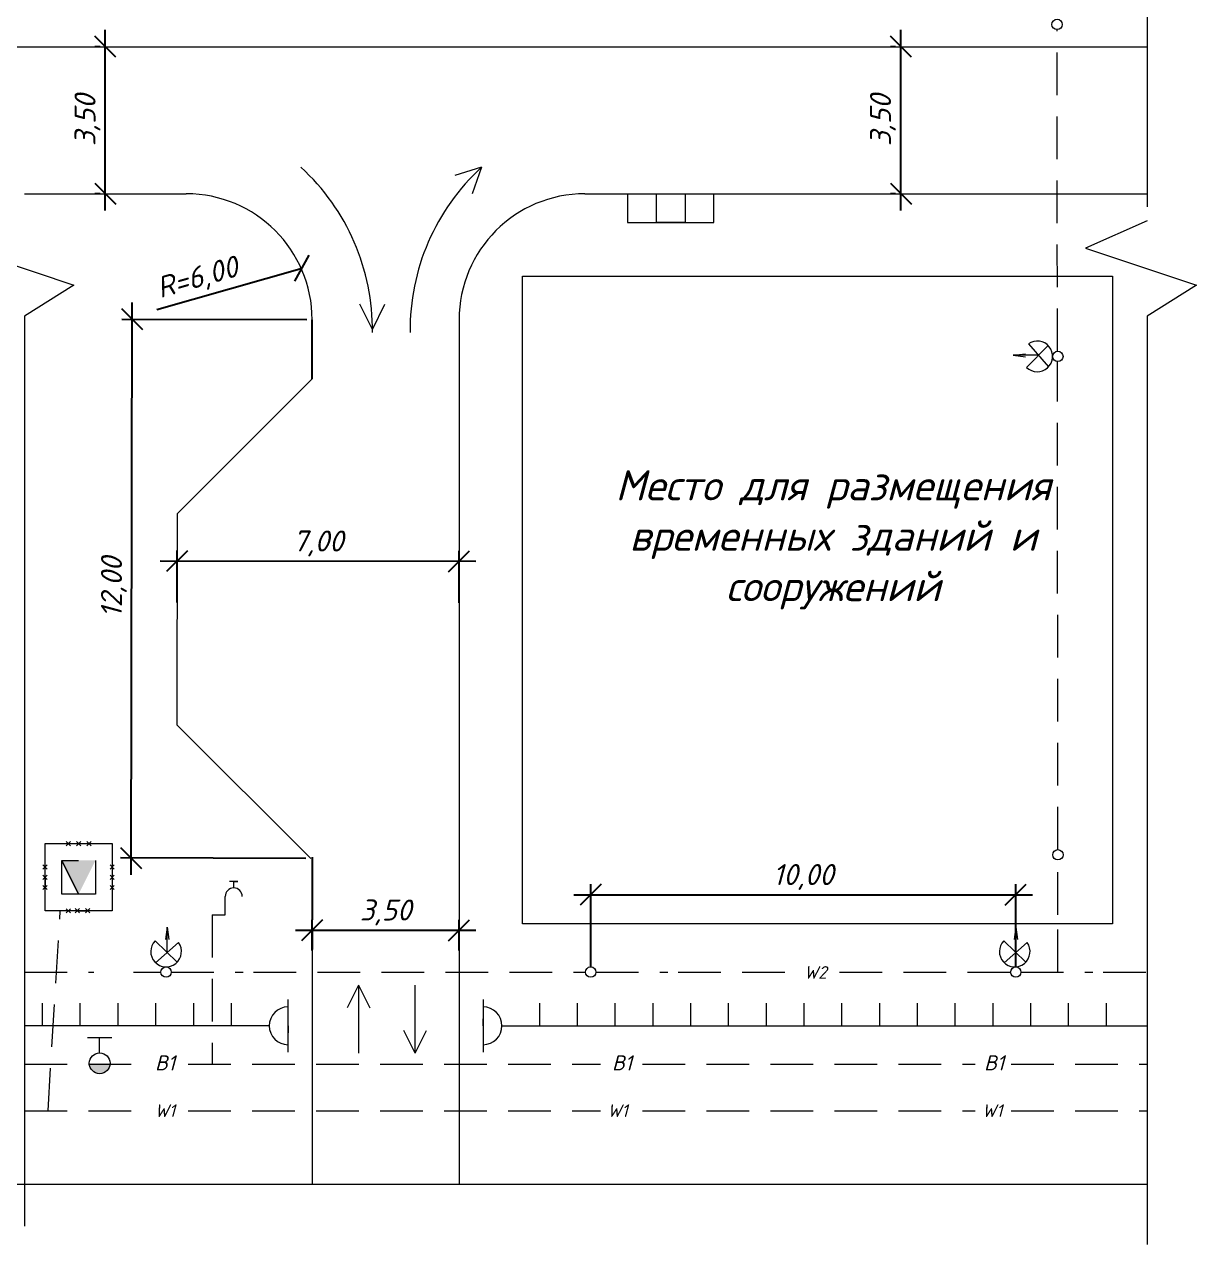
# Model space of a CAD drawing. Header units: millimetres. Extents: x 27137 to 30937, y -4667 to -569.
# Drawn here: x 30209.1 to 30348.7, y -4121.3 to -3976 of the extents above; entities that cross this region are included whole.
import ezdxf

# ---------------------------------------------------------------- set-up
doc = ezdxf.new("R2010")
doc.units = ezdxf.units.MM
doc.header["$LTSCALE"] = 0.4
doc.linetypes.add('ACAD_ISO02W100', pattern=[15, 12, -3])
doc.linetypes.add('штриховаяX2', pattern=[38.1, 25.4, -12.7])
doc.styles.add('Isocpeur', font='isocpeui.ttf', dxfattribs={"height": 2.5})
doc.styles.get("Standard").update_dxf_attribs({"font": 'isocpeui.ttf', "height": 2.5})
doc.dimstyles.new('06', dxfattribs={"dimtxt": 2.5, "dimasz": 2.5, "dimexe": 1.25, "dimexo": 0.625, "dimtad": 1, "dimdec": 0, "dimlfac": 200, "dimtxsty": 'Standard', "dimblk": 'OBLIQUE', "dimcen": 2.5, "dimdle": 2, "dimadec": 0, "dimazin": 0, "dimtfac": 1, "dimtdec": 0, "dimtmove": 0, "dimatfit": 3, "dimldrblk": 'OBLIQUE', "dimfxl": 1, "dimarcsym": 0})

# ---------------------------------------------------------------- blocks, each defined once
blk = doc.blocks.new('_Oblique')
at = {"color": 0, "linetype": 'ByBlock', "lineweight": -2}
blk.add_line((-0.5, -0.5), (0.5, 0.5), dxfattribs=at)
blk = doc.blocks.new('*D313')
at = {"color": 0, "lineweight": -2, "transparency": 16777216}
for p, q in [((30313.46, -3998.18), (30313.46, -3976.68)), ((30312.83, -3978.68), (30312.21, -3978.68)), ((30312.83, -3996.18), (30312.21, -3996.18))]:
    blk.add_line(p, q, dxfattribs=at)
at = {"layer": 'Defpoints', "color": 0, "transparency": 16777216}
for p in [(30313.46, -3978.68), (30313.46, -3978.68), (30313.46, -3996.18)]:
    blk.add_point(p, dxfattribs=at)
at = {"color": 0, "lineweight": -2, "transparency": 16777216, "xscale": 2.5, "yscale": 2.5, "zscale": 2.5}
for p, rotation in [((30313.46, -3978.68), 90), ((30313.46, -3996.18), 270)]:
    blk.add_blockref('_Oblique', p, dxfattribs=dict(at, rotation=rotation))
at = {"color": 0, "lineweight": 15, "transparency": 16777216, "insert": (30311.33, -3987.43), "char_height": 2.5, "attachment_point": 5, "rotation": 90, "style": 'Isocpeur'}
blk.add_mtext('3,50', dxfattribs=at)
blk = doc.blocks.new('*D299')
at = {"color": 0, "lineweight": -2, "transparency": 16777216}
blk.add_line((30224.83, -4009.96), (30242.14, -4005.05), dxfattribs=at)
at = {"layer": 'Defpoints', "color": 0, "transparency": 16777216}
for p in [(30242.14, -4005.05), (30227.71, -4009.14)]:
    blk.add_point(p, dxfattribs=at)
at = {"color": 0, "lineweight": -2, "transparency": 16777216, "xscale": 2.5, "yscale": 2.5, "zscale": 2.5, "rotation": 15.84478023573661}
blk.add_blockref('_Oblique', (30242.14, -4005.05), dxfattribs=at)
at = {"color": 0, "lineweight": 15, "transparency": 16777216, "insert": (30229.71, -4006.37), "char_height": 2.5, "attachment_point": 5, "rotation": 15.8448, "style": 'Isocpeur'}
blk.add_mtext('R=6,00', dxfattribs=at)
blk = doc.blocks.new('*D300')
at = {"color": 0, "lineweight": -2, "transparency": 16777216}
for p, q in [((30274.52, -4079.66), (30329.15, -4079.66)), ((30276.52, -4088.23), (30276.52, -4078.41)), ((30327.15, -4088.23), (30327.15, -4078.41))]:
    blk.add_line(p, q, dxfattribs=at)
at = {"layer": 'Defpoints', "color": 0, "transparency": 16777216}
for p in [(30327.15, -4079.66), (30276.52, -4088.86), (30327.15, -4088.86)]:
    blk.add_point(p, dxfattribs=at)
at = {"color": 0, "lineweight": -2, "transparency": 16777216, "xscale": 2.5, "yscale": 2.5, "zscale": 2.5, "rotation": 180}
blk.add_blockref('_Oblique', (30276.52, -4079.66), dxfattribs=at)
at = {"color": 0, "lineweight": -2, "transparency": 16777216, "xscale": 2.5, "yscale": 2.5, "zscale": 2.5}
blk.add_blockref('_Oblique', (30327.15, -4079.66), dxfattribs=at)
at = {"color": 0, "lineweight": 15, "transparency": 16777216, "insert": (30301.83, -4077.54), "char_height": 2.5, "attachment_point": 5, "style": 'Isocpeur'}
blk.add_mtext('10,00', dxfattribs=at)
blk = doc.blocks.new('*D301')
at = {"color": 0, "lineweight": -2, "transparency": 16777216}
for p, q in [((30243.34, -4086.28), (30243.34, -4082.63)), ((30260.84, -4086.28), (30260.84, -4082.63)), ((30241.34, -4083.88), (30262.84, -4083.88))]:
    blk.add_line(p, q, dxfattribs=at)
at = {"layer": 'Defpoints', "color": 0, "transparency": 16777216}
for p in [(30260.84, -4083.88), (30243.34, -4086.9), (30260.84, -4086.9)]:
    blk.add_point(p, dxfattribs=at)
at = {"color": 0, "lineweight": -2, "transparency": 16777216, "xscale": 2.5, "yscale": 2.5, "zscale": 2.5, "rotation": 180}
blk.add_blockref('_Oblique', (30243.34, -4083.88), dxfattribs=at)
at = {"color": 0, "lineweight": -2, "transparency": 16777216, "xscale": 2.5, "yscale": 2.5, "zscale": 2.5}
blk.add_blockref('_Oblique', (30260.84, -4083.88), dxfattribs=at)
at = {"color": 0, "lineweight": 15, "transparency": 16777216, "insert": (30252.09, -4081.76), "char_height": 2.5, "attachment_point": 5, "style": 'Isocpeur'}
blk.add_mtext('3,50', dxfattribs=at)
blk = doc.blocks.new('*D302')
at = {"color": 0, "lineweight": -2, "transparency": 16777216}
for p, q in [((30218.7, -3998.18), (30218.7, -3976.68)), ((30218.08, -3978.68), (30217.45, -3978.68)), ((30218.08, -3996.18), (30217.45, -3996.18))]:
    blk.add_line(p, q, dxfattribs=at)
at = {"layer": 'Defpoints', "color": 0, "transparency": 16777216}
for p in [(30218.7, -3978.68), (30218.7, -3978.68), (30218.7, -3996.18)]:
    blk.add_point(p, dxfattribs=at)
at = {"color": 0, "lineweight": -2, "transparency": 16777216, "xscale": 2.5, "yscale": 2.5, "zscale": 2.5}
for p, rotation in [((30218.7, -3978.68), 90), ((30218.7, -3996.18), 270)]:
    blk.add_blockref('_Oblique', p, dxfattribs=dict(at, rotation=rotation))
at = {"color": 0, "lineweight": 15, "transparency": 16777216, "insert": (30216.58, -3987.43), "char_height": 2.5, "attachment_point": 5, "rotation": 90, "style": 'Isocpeur'}
blk.add_mtext('3,50', dxfattribs=at)
blk = doc.blocks.new('*D321')
at = {"color": 0, "lineweight": -2, "transparency": 16777216}
for p, q in [((30221.78, -4077.27), (30221.92, -4009.14)), ((30242.71, -4011.18), (30220.67, -4011.14)), ((30242.58, -4075.32), (30220.53, -4075.27))]:
    blk.add_line(p, q, dxfattribs=at)
at = {"layer": 'Defpoints', "color": 0, "transparency": 16777216}
for p in [(30221.92, -4011.14), (30243.34, -4011.18), (30243.2, -4075.32)]:
    blk.add_point(p, dxfattribs=at)
at = {"color": 0, "lineweight": -2, "transparency": 16777216, "xscale": 2.5, "yscale": 2.5, "zscale": 2.5}
for p, rotation in [((30221.92, -4011.14), 89.87957333037963), ((30221.78, -4075.27), 269.8795733303797)]:
    blk.add_blockref('_Oblique', p, dxfattribs=dict(at, rotation=rotation))
at = {"color": 0, "lineweight": 15, "transparency": 16777216, "insert": (30219.73, -4043.06), "char_height": 2.5, "attachment_point": 5, "rotation": 89.8796, "style": 'Isocpeur'}
blk.add_mtext('12,00', dxfattribs=at)
blk = doc.blocks.new('*D322')
at = {"color": 0, "lineweight": -2, "transparency": 16777216}
for p, q in [((30227.25, -4044.85), (30227.25, -4038.68)), ((30260.84, -4044.89), (30260.85, -4038.71)), ((30262.84, -4039.97), (30225.25, -4039.92))]:
    blk.add_line(p, q, dxfattribs=at)
at = {"layer": 'Defpoints', "color": 0, "transparency": 16777216}
for p in [(30227.25, -4039.93), (30227.25, -4045.48), (30260.84, -4045.51)]:
    blk.add_point(p, dxfattribs=at)
at = {"color": 0, "lineweight": -2, "transparency": 16777216, "xscale": 2.5, "yscale": 2.5, "zscale": 2.5}
for p, rotation in [((30227.25, -4039.93), 179.9356302798223), ((30260.84, -4039.96), 359.9356302798224)]:
    blk.add_blockref('_Oblique', p, dxfattribs=dict(at, rotation=rotation))
at = {"color": 0, "lineweight": 15, "transparency": 16777216, "insert": (30244.05, -4037.82), "char_height": 2.5, "attachment_point": 5, "rotation": 359.9356, "style": 'Isocpeur'}
blk.add_mtext('7,00', dxfattribs=at)

msp = doc.modelspace()

# ---------------------------------------------------------------- hatches: boundary and pattern name
at = {"lineweight": 15}
h = msp.add_hatch(color=256, dxfattribs=at)
h.dxf.hatch_style = 1
h.paths.add_polyline_path([(30215.522, -4075.5669), (30213.522, -4075.5669), (30215.522, -4079.5669), (30215.522, -4077.5669)])
h.paths.add_polyline_path([(30217.522, -4075.5669), (30215.522, -4075.5669), (30215.522, -4077.5669), (30215.522, -4079.5669)])
msp.add_hatch(color=256, dxfattribs=at).paths.add_polyline_path([(30219.2714, -4099.7229), (30218.0343, -4099.7229), (30216.7971, -4099.7229, 1)])

# ---------------------------------------------------------------- linework, layer by layer
at = {"lineweight": 15, "ltscale": 0.5}
for p, q in [((30342.7796, -3911.1827), (30342.7796, -3997.7293)), ((29807.928, -3978.6827), (30342.7796, -3978.6827)), ((30209.0667, -3996.1827), (30228.3376, -3996.1827)), ((30275.8376, -3996.1827), (30342.7796, -3996.1827)), ((30307.265, -3996.1827), (30307.265, -3996.1827)), ((30209.0667, -4010.7733), (30209.0667, -4073.5906)), ((30209.0667, -4010.7733), (30209.0667, -4114.1112)), ((30260.8376, -4011.1827), (30260.8376, -4114.1112)), ((30342.7796, -4010.7733), (30342.7796, -4073.5906)), ((30342.7796, -4010.7733), (30342.7796, -4073.5906)), ((30328.4392, -4016.8556), (30330.9892, -4014.2383)), ((30328.6468, -4014.0641), (30331.0455, -4016.7982)), ((30260.8376, -4015.1217), (30260.8376, -4015.1217)), ((30326.826, -4015.4208), (30328.296, -4015.2267)), ((30329.837, -4015.4208), (30326.826, -4015.4208)), ((30326.826, -4015.4208), (30328.2923, -4015.6123)), ((30243.3376, -4018.2029), (30227.2598, -4034.2973)), ((30227.2598, -4034.2973), (30227.2316, -4059.4279)), ((30243.2028, -4075.3182), (30227.2316, -4059.4279)), ((30342.7796, -4073.5906), (30342.7796, -4102.5981)), ((30342.7796, -4073.5906), (30342.7796, -4097.5981)), ((30234.4973, -4078.0648), (30233.4973, -4078.0648)), ((30233.9973, -4078.8409), (30233.9973, -4078.0648)), ((30233.9973, -4078.0648), (30234.4973, -4078.0648)), ((30232.9842, -4082.0347), (30232.9842, -4079.854)), ((30231.4317, -4082.0347), (30232.9842, -4082.0347)), ((30327.1513, -4085.8703), (30327.1513, -4081.6715)), ((30327.1513, -4081.6715), (30327.1513, -4083.7709)), ((30226.0723, -4083.5255), (30225.8809, -4084.9918)), ((30226.0723, -4086.5365), (30226.0723, -4083.5255)), ((30226.0723, -4083.5255), (30226.2664, -4084.9954)), ((30243.3376, -4083.8836), (30243.3376, -4114.1112)), ((30327.1513, -4083.5255), (30326.9598, -4084.9918)), ((30327.1513, -4086.5365), (30327.1513, -4083.5255)), ((30327.1513, -4083.5255), (30327.3454, -4084.9954)), ((30224.6375, -4085.1386), (30227.2548, -4087.6886)), ((30227.429, -4085.3462), (30224.6949, -4087.7449)), ((30325.7165, -4085.1386), (30328.3338, -4087.6886)), ((30328.508, -4085.3462), (30325.7738, -4087.7449)), ((30209.0667, -4097.5981), (30209.0667, -4114.1112)), ((30342.7796, -4097.5981), (30342.7796, -4121.3101)), ((30075.3538, -4114.1112), (30342.7796, -4114.1112)), ((30209.0667, -4114.1112), (30209.0667, -4119.1112)), ((30209.0667, -4114.1112), (30209.0667, -4119.1112))]:
    msp.add_line(p, q, dxfattribs=at)
at = {"linetype": 'штриховаяX2', "lineweight": 15, "ltscale": 0.5}
for p, q in [((30332.107, -4014.9324), (30332.0689, -3976.6333)), ((30332.107, -4014.9324), (30332.0689, -3976.6333)), ((30332.166, -4074.2766), (30332.1082, -4016.1616)), ((30332.1737, -4082.0602), (30332.1672, -4075.51)), ((30211.8834, -4105.3828), (30213.3411, -4081.5669)), ((30231.4317, -4082.0347), (30231.4317, -4099.815)), ((30332.1641, -4088.8698), (30332.1585, -4083.2933)), ((30209.0667, -4088.8698), (30217.3257, -4088.8698)), ((30222.045, -4088.8698), (30222.5892, -4088.8698)), ((30222.5892, -4088.8698), (30225.3283, -4088.8698)), ((30226.5613, -4088.8698), (30235.1247, -4088.8698)), ((30236.3579, -4088.8698), (30275.8989, -4088.8698)), ((30277.132, -4088.8698), (30285.6954, -4088.8698)), ((30286.9286, -4088.8698), (30301.433, -4088.8698)), ((30306.1523, -4088.8698), (30326.5347, -4088.8698)), ((30327.7678, -4088.8698), (30336.3312, -4088.8698)), ((30337.5644, -4088.8698), (30342.7796, -4088.8698)), ((30209.0667, -4099.815), (30222.5892, -4099.815)), ((30228.5913, -4099.815), (30277.6918, -4099.815)), ((30282.6971, -4099.815), (30322.3224, -4099.815)), ((30326.5978, -4099.815), (30342.7796, -4099.815)), ((30209.0667, -4105.3828), (30222.5892, -4105.3828)), ((30228.5913, -4105.3828), (30277.6918, -4105.3828)), ((30282.6971, -4105.3828), (30322.3224, -4105.3828)), ((30326.5978, -4105.3828), (30342.7796, -4105.3828))]:
    msp.add_line(p, q, dxfattribs=at)
at = {"lineweight": 15}
for p, q in [((30263.5267, -3993.0208), (30260.3216, -3994.0095)), ((30263.5267, -3993.0208), (30262.3946, -3996.1781)), ((30280.8979, -3996.1827), (30280.8979, -3999.6233)), ((30280.8979, -3996.1827), (30280.8979, -3999.6233)), ((30284.3385, -3999.6233), (30284.3385, -3996.1827)), ((30284.3385, -3999.6233), (30284.3385, -3996.1827)), ((30287.7792, -3996.1827), (30287.7792, -3999.6233)), ((30287.7792, -3996.1827), (30287.7792, -3999.6233)), ((30291.1655, -3999.6233), (30291.1655, -3996.1827)), ((30291.1655, -3999.6233), (30291.1655, -3996.1827)), ((30280.8979, -3999.6233), (30291.1655, -3999.6233)), ((30280.8979, -3999.6233), (30291.1655, -3999.6233)), ((30280.8979, -3999.6233), (30291.1655, -3999.6233)), ((30280.8979, -3999.6233), (30291.1655, -3999.6233)), ((30287.7792, -3999.6233), (30284.3385, -3999.6233)), ((30287.7792, -3999.6233), (30284.3385, -3999.6233)), ((30287.7792, -3999.6233), (30284.3385, -3999.6233)), ((30342.7796, -3999.4106), (30335.4547, -4002.6661)), ((30201.7418, -4002.6661), (30214.9737, -4007.0482)), ((30201.7418, -4002.6661), (30214.9737, -4007.0482)), ((30335.4547, -4002.6661), (30348.6866, -4007.0482)), ((30214.9737, -4007.0482), (30209.0667, -4010.7733)), ((30214.9737, -4007.0482), (30209.0667, -4010.7733)), ((30348.6866, -4007.0482), (30342.7796, -4010.7733)), ((30250.5148, -4012.3411), (30249.0148, -4009.3411)), ((30250.5148, -4012.3411), (30252.0148, -4009.3411)), ((30211.522, -4073.5669), (30219.522, -4073.5669)), ((30211.522, -4081.5669), (30211.522, -4073.5669)), ((30214.0441, -4073.3169), (30214.5441, -4073.8169)), ((30214.5441, -4073.3169), (30214.0441, -4073.8169)), ((30215.272, -4073.3169), (30215.772, -4073.8169)), ((30215.772, -4073.3169), (30215.272, -4073.8169)), ((30216.502, -4073.3169), (30217.002, -4073.8169)), ((30217.002, -4073.3169), (30216.502, -4073.8169)), ((30219.522, -4073.5669), (30219.522, -4081.5669)), ((30211.272, -4076.0869), (30211.772, -4076.5869)), ((30211.772, -4076.0869), (30211.272, -4076.5869)), ((30211.522, -4077.5669), (30211.522, -4076.3369)), ((30213.522, -4079.5669), (30213.522, -4075.5669)), ((30213.522, -4075.5669), (30215.522, -4075.5669)), ((30215.522, -4079.5669), (30213.522, -4075.5669)), ((30213.522, -4075.5669), (30215.522, -4079.5669)), ((30217.522, -4075.5669), (30217.522, -4079.5669)), ((30219.272, -4076.0869), (30219.772, -4076.5869)), ((30219.772, -4076.0869), (30219.272, -4076.5869)), ((30219.272, -4076.5869), (30219.272, -4076.5869)), ((30211.272, -4077.3169), (30211.772, -4077.8169)), ((30211.772, -4077.3169), (30211.272, -4077.8169)), ((30211.522, -4077.5669), (30211.522, -4078.7969)), ((30219.272, -4077.3169), (30219.772, -4077.8169)), ((30219.772, -4077.3169), (30219.272, -4077.8169)), ((30219.272, -4077.8169), (30219.272, -4077.8169)), ((30211.272, -4078.5469), (30211.772, -4079.0469)), ((30211.772, -4078.5469), (30211.272, -4079.0469)), ((30211.522, -4078.7969), (30211.522, -4078.7969)), ((30215.522, -4079.5669), (30213.522, -4079.5669)), ((30217.522, -4079.5669), (30215.522, -4079.5669)), ((30219.272, -4078.5469), (30219.772, -4079.0469)), ((30219.772, -4078.5469), (30219.272, -4079.0469)), ((30219.272, -4079.0469), (30219.272, -4079.0469)), ((30219.522, -4081.5669), (30211.522, -4081.5669)), ((30214.0441, -4081.3169), (30214.5441, -4081.8169)), ((30214.5441, -4081.3169), (30214.0441, -4081.8169)), ((30215.1212, -4081.3015), (30215.6212, -4081.8015)), ((30215.6212, -4081.3015), (30215.1212, -4081.8015)), ((30215.3712, -4081.5515), (30216.6012, -4081.5515)), ((30216.3512, -4081.3015), (30216.8512, -4081.8015)), ((30216.8512, -4081.3015), (30216.3512, -4081.8015)), ((30248.8664, -4090.4237), (30247.5164, -4093.1237)), ((30248.8664, -4090.4237), (30248.8664, -4098.5163)), ((30248.8664, -4090.4237), (30248.8664, -4094.9237)), ((30248.8664, -4090.4237), (30248.8664, -4093.1237)), ((30248.8664, -4090.4237), (30250.2164, -4093.1237)), ((30255.618, -4098.5163), (30255.618, -4090.4237)), ((30211.2283, -4095.259), (30211.2283, -4092.559)), ((30211.2283, -4095.259), (30211.2283, -4092.559)), ((30215.7283, -4095.259), (30215.7283, -4092.559)), ((30215.7283, -4095.259), (30215.7283, -4092.559)), ((30220.2283, -4095.259), (30220.2283, -4092.559)), ((30220.2283, -4095.259), (30220.2283, -4092.559)), ((30220.2283, -4095.259), (30220.2283, -4092.559)), ((30220.2283, -4095.259), (30220.2283, -4092.559)), ((30220.2283, -4095.259), (30220.2283, -4092.559)), ((30220.2283, -4095.259), (30220.2283, -4092.559)), ((30224.7283, -4095.259), (30224.7283, -4092.559)), ((30224.7283, -4095.259), (30224.7283, -4092.559)), ((30229.2283, -4095.259), (30229.2283, -4092.559)), ((30229.2283, -4095.259), (30229.2283, -4092.559)), ((30229.2283, -4095.259), (30229.2283, -4092.559)), ((30229.2283, -4095.259), (30229.2283, -4092.559)), ((30229.2283, -4095.259), (30229.2283, -4092.559)), ((30229.2283, -4095.259), (30229.2283, -4092.559)), ((30233.7283, -4095.259), (30233.7283, -4092.559)), ((30233.7283, -4095.259), (30233.7283, -4092.559)), ((30240.4783, -4098.409), (30240.4783, -4092.109)), ((30263.6969, -4092.109), (30263.6969, -4098.409)), ((30270.4469, -4095.259), (30270.4469, -4092.559)), ((30270.4469, -4095.259), (30270.4469, -4092.559)), ((30274.9469, -4095.259), (30274.9469, -4092.559)), ((30274.9469, -4095.259), (30274.9469, -4092.559)), ((30279.4469, -4095.259), (30279.4469, -4092.559)), ((30279.4469, -4095.259), (30279.4469, -4092.559)), ((30283.9469, -4095.259), (30283.9469, -4092.559)), ((30283.9469, -4095.259), (30283.9469, -4092.559)), ((30283.9469, -4095.259), (30283.9469, -4092.559)), ((30283.9469, -4095.259), (30283.9469, -4092.559)), ((30288.4469, -4095.259), (30288.4469, -4092.559)), ((30288.4469, -4095.259), (30288.4469, -4092.559)), ((30292.9469, -4095.259), (30292.9469, -4092.559)), ((30292.9469, -4095.259), (30292.9469, -4092.559)), ((30297.4469, -4095.259), (30297.4469, -4092.559)), ((30297.4469, -4095.259), (30297.4469, -4092.559)), ((30297.4469, -4095.259), (30297.4469, -4092.559)), ((30297.4469, -4095.259), (30297.4469, -4092.559)), ((30301.9469, -4095.259), (30301.9469, -4092.559)), ((30301.9469, -4095.259), (30301.9469, -4092.559)), ((30306.4469, -4095.259), (30306.4469, -4092.559)), ((30306.4469, -4095.259), (30306.4469, -4092.559)), ((30310.9469, -4095.259), (30310.9469, -4092.559)), ((30310.9469, -4095.259), (30310.9469, -4092.559)), ((30310.9469, -4095.259), (30310.9469, -4092.559)), ((30310.9469, -4095.259), (30310.9469, -4092.559)), ((30315.4469, -4095.259), (30315.4469, -4092.559)), ((30315.4469, -4095.259), (30315.4469, -4092.559)), ((30319.9469, -4095.259), (30319.9469, -4092.559)), ((30319.9469, -4095.259), (30319.9469, -4092.559)), ((30324.4469, -4095.259), (30324.4469, -4092.559)), ((30324.4469, -4095.259), (30324.4469, -4092.559)), ((30324.4469, -4095.259), (30324.4469, -4092.559)), ((30324.4469, -4095.259), (30324.4469, -4092.559)), ((30328.9469, -4095.259), (30328.9469, -4092.559)), ((30328.9469, -4095.259), (30328.9469, -4092.559)), ((30333.4469, -4095.259), (30333.4469, -4092.559)), ((30333.4469, -4095.259), (30333.4469, -4092.559)), ((30337.9469, -4095.259), (30337.9469, -4092.559)), ((30337.9469, -4095.259), (30337.9469, -4092.559)), ((30238.2283, -4095.259), (30209.0667, -4095.259)), ((30240.4783, -4095.259), (30240.4783, -4096.0831)), ((30255.618, -4098.5163), (30254.268, -4095.8163)), ((30255.618, -4098.5163), (30256.968, -4095.8163)), ((30263.6969, -4095.259), (30263.6969, -4094.4349)), ((30265.9469, -4095.259), (30342.7796, -4095.259)), ((30216.5709, -4096.654), (30218.0287, -4096.654)), ((30218.0287, -4098.4851), (30218.0287, -4096.654)), ((30218.0287, -4096.654), (30219.4864, -4096.654))]:
    msp.add_line(p, q, dxfattribs=at)
at = {"ltscale": 0.5}
for p, q in [((30243.3376, -4018.2029), (30243.3376, -4011.1827)), ((30243.3376, -4075.1834), (30243.3376, -4082.6336)), ((30243.3376, -4083.8836), (30243.3376, -4086.1827))]:
    msp.add_line(p, q, dxfattribs=at)
at = {"lineweight": 15, "ltscale": 0.5}
msp.add_lwpolyline([(30268.4091, -4005.9772), (30338.669, -4005.9772), (30338.669, -4083.1327), (30268.4091, -4083.1327)], close=True, dxfattribs=at)
for centre in [(30332.0683, -3976.0166), (30332.1579, -4015.5469), (30332.166, -4074.8933), (30225.9448, -4088.8573), (30276.5155, -4088.8573), (30327.1513, -4088.8573)]:
    msp.add_circle(centre, 0.6167, dxfattribs=at)
at = {"lineweight": 15}
msp.add_circle((30218.0343, -4099.7229), 1.2372, dxfattribs=at)
for centre, radius, start, end in [((30224.3417, -4012.3411), 26.1731, 359.24811, 47.576213), ((30281.1833, -4012.3411), 26.1731, 132.423787, 180.75189), ((30240.4783, -4095.259), 2.25, 90, 270), ((30263.6969, -4095.259), 2.25, 270, 90)]:
    msp.add_arc(centre, radius, start, end, dxfattribs=at)
at = {"lineweight": 15, "ltscale": 0.5}
for centre, radius, start, end in [((30228.3376, -4011.1827), 15, 0, 90), ((30275.8376, -4011.1827), 15, 90, 180), ((30329.7142, -4015.5469), 1.8271, 225.74633, 125.748105), ((30233.9973, -4079.854), 1.0131, 0, 180), ((30225.9462, -4086.4136), 1.8271, 135.74633, 35.748105), ((30327.0251, -4086.4136), 1.8271, 135.74633, 35.748105)]:
    msp.add_arc(centre, radius, start, end, dxfattribs=at)

# ---------------------------------------------------------------- texts
at = {"lineweight": 15, "insert": (30305.4006, -4037.3874), "char_height": 3.6, "attachment_point": 5, "style": 'Isocpeur'}
msp.add_mtext_dynamic_manual_height_columns('Место для размещения временных зданий и сооружений', width=62.337472, gutter_width=12.5, heights=[0], dxfattribs=at)
at = {"linetype": 'штриховаяX2', "lineweight": 15, "char_height": 1.5, "attachment_point": 1, "style": 'Isocpeur'}
for s, insert in [('W2', (30301.933, -4088.1474)), ('W1', (30224.6023, -4104.6117)), ('W1', (30278.5135, -4104.6117)), ('W1', (30323.1442, -4104.6117))]:
    msp.add_mtext_dynamic_manual_height_columns(s, width=3.719358, gutter_width=12.5, heights=[0], dxfattribs=dict(at, insert=insert))
at = {"linetype": 'ACAD_ISO02W100', "lineweight": 15, "char_height": 1.8, "attachment_point": 1, "style": 'Isocpeur'}
for insert in [(30224.6191, -4098.7696), (30279.0517, -4098.7696), (30323.3695, -4098.7696)]:
    msp.add_mtext_dynamic_manual_height_columns('В1', width=8.608704, gutter_width=12.5, heights=[0], dxfattribs=dict(at, insert=insert))

# ---------------------------------------------------------------- dimensions: what is measured, and where the dimension line sits
at = {"lineweight": 15}
for p1, p2, distance, text, picture, middle in [((30218.7022, -3996.1827), (30218.7022, -3978.6827), 0, '3,50', '*D302', (30216.5772, -3987.4327)), ((30313.4567, -3996.1827), (30313.4567, -3978.6827), 0, '3,50', '*D313', (30311.3317, -3987.4327)), ((30260.8376, -4045.5149), (30227.2473, -4045.4772), -5.552, '7,00', '*D322', (30244.0511, -4037.8191)), ((30243.3376, -4086.9048), (30260.8376, -4086.9048), 3.0212, '3,50', '*D301', (30252.0876, -4081.7586))]:
    dim = msp.add_aligned_dim(p1=p1, p2=p2, distance=distance, text=text, dimstyle='06', override={"dimtxsty": 'Isocpeur'}, dxfattribs=at)
    dim.commit()
    dim.dimension.update_dxf_attribs({"geometry": picture, "text_midpoint": middle})
dim = msp.add_radius_dim(center=(30227.7094, -4009.1447), mpoint=(30242.1395, -4005.0492), text='R=6,00', dimstyle='06', override={"dimtxsty": 'Isocpeur'}, dxfattribs=at)
dim.commit()
dim.dimension.update_dxf_attribs({"geometry": '*D299', "text_midpoint": (30230.2888, -4008.4127), "dimtype": 164})
for base, p1, p2, angle, text, picture, middle in [((30221.918, -4011.1377), (30243.2028, -4075.3182), (30243.3376, -4011.1827), 89.879573, '12,00', '*D321', (30221.8508, -4043.0652)), ((30327.1513, -4079.6604), (30276.5155, -4088.8573), (30327.1513, -4088.8573), 0, '10,00', '*D300', (30301.8334, -4079.6604))]:
    dim = msp.add_linear_dim(base=base, p1=p1, p2=p2, angle=angle, text=text, dimstyle='06', override={"dimtxsty": 'Isocpeur'}, dxfattribs=at)
    dim.commit()
    dim.dimension.update_dxf_attribs({"geometry": picture, "text_midpoint": middle, "dimtype": 161})

doc.saveas('drawing.dxf')
